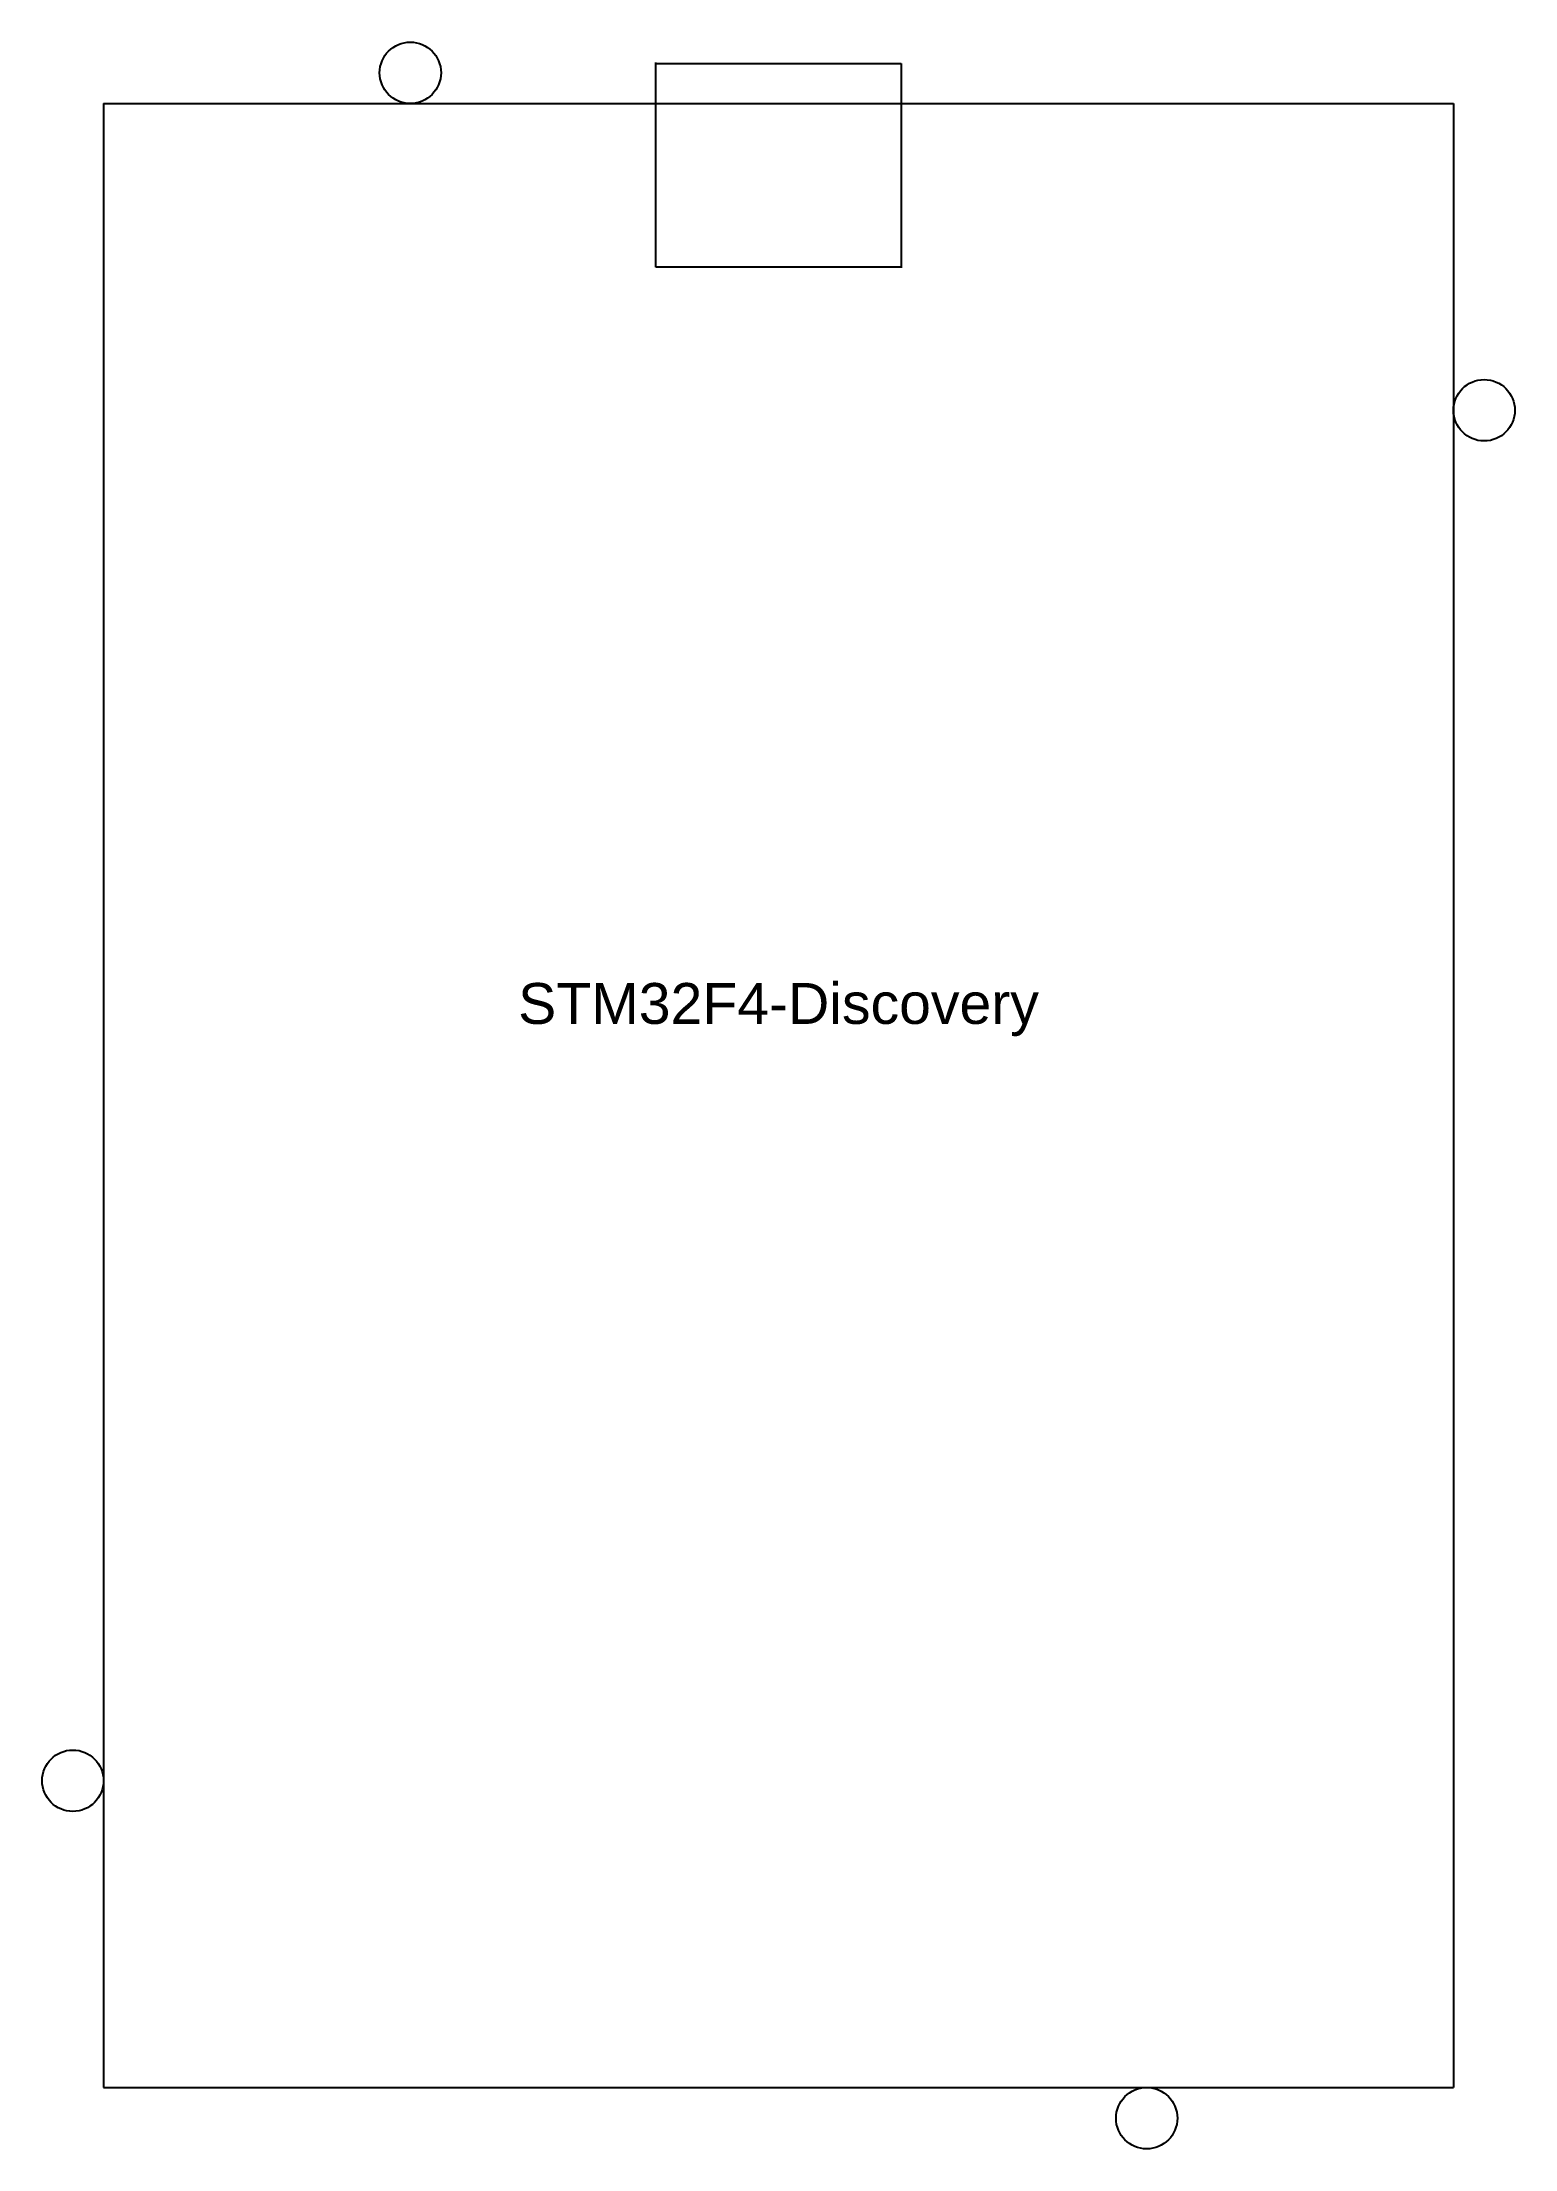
# Model space of a CAD drawing. Header units: millimetres. Extents: x 7 to 79, y -20 to 83.
import ezdxf
from ezdxf.enums import TextEntityAlignment as Align

# ---------------------------------------------------------------- set-up
doc = ezdxf.new("R2010")
doc.units = ezdxf.units.MM
doc.layers.get('0').update_dxf_attribs({"lineweight": 25, "true_color": 0x000000})
doc.styles.add('textstyle0', font='')
doc.styles.get('textstyle0').set_extended_font_data('Arial')

# ---------------------------------------------------------------- blocks, each defined once
blk = doc.blocks.new('connecteur usb')
for p, q in [((0, 0), (0, 10)), ((0, 9.96), (12, 9.96)), ((12, 9.96), (12, -0.04)), ((12, 0), (0, 0))]:
    blk.add_line(p, q)
blk = doc.blocks.new('stm32f4-discovery')
for p, q in [((0, 0), (66, 0)), ((0, 0), (0, -97)), ((66, 0), (66, 0)), ((66, 0), (66, 0)), ((66, 0), (66, 0)), ((66, 0), (66, -97)), ((0, -97), (66, -97))]:
    blk.add_line(p, q)
for centre in [(15, 1.5), (67.5, -15), (-1.5, -82), (51, -98.5)]:
    blk.add_circle(centre, 1.5)
blk.add_blockref('connecteur usb', (27, -8))
at = {"style": 'textstyle0'}
blk.add_text('STM32F4-Discovery', height=2, dxfattribs=at).set_placement((33, -44), align=Align.MIDDLE_CENTER)

msp = doc.modelspace()

# ---------------------------------------------------------------- block references
msp.add_blockref('stm32f4-discovery', (10, 80))

doc.saveas('drawing.dxf')
